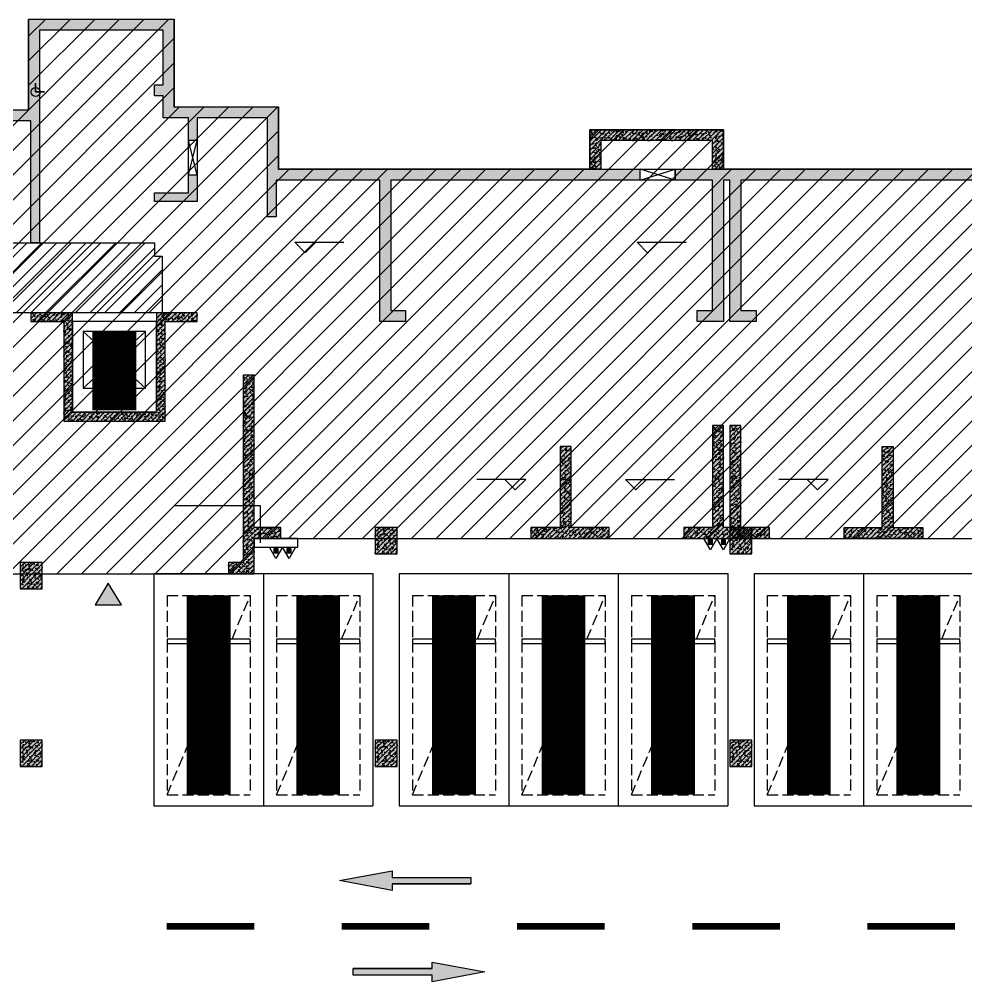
# Model space of a CAD drawing. Extents: x -1338203 to 1886333, y -783476 to 1038610.
# Drawn here: x 668132 to 689738, y 119537 to 141503 of the extents above; entities that cross this region are included whole.
import ezdxf

# ---------------------------------------------------------------- set-up
doc = ezdxf.new("R2010")
doc.units = 0
doc.header["$LTSCALE"] = 1000
doc.header["$MEASUREMENT"] = 0
doc.linetypes.add('A-001-平面B2$0$__DASH', pattern=[0.35, 0.25, -0.1])
for name, color, linetype, plot in [('A-001-主楼相对位置参照$0$AAD-A-MARK', 6, 'Continuous', False), ('A-13-平面B1$0$AAD-A-MARK', 6, 'Continuous', False), ('S-13-柱墙B1_1$0$AAD-A-MARK', 6, 'Continuous', False)]:
    doc.layers.add(name, color=color, linetype=linetype, plot=plot)
for name, color, linetype in [('A-001-车位参照B1$0$A-001-车位参照B1$0$0A-P-PKNG-CAR(A)', 43, 'Continuous'), ('A-13-平面B1$0$0A-A-SYMB-ELEV', 150, 'Continuous'), ('A-13-平面B1$0$0A-E-EVTR', 2, 'Continuous'), ('p-a-core', 1, 'Continuous'), ('p-a-regular', 5, 'Continuous'), ('S-13-柱墙B1_1$0$0S-CW-HATCH', 251, 'Continuous'), ('S-13-柱墙B1_1$0$0S-CW-HATCH-UP', 251, 'Continuous'), ('S-13-柱墙B1_1$0$0S-CW-LINE', 72, 'Continuous'), ('S-13-柱墙B1_1$0$0S-S-HOLE', 55, 'Continuous'), ('S001地下一墙柱$0$S001地下一墙柱$0$0S-CC-LINE', 52, 'Continuous'), ('S001地下一墙柱$0$S001地下一墙柱$0$0S-CW-HATCH', 251, 'Continuous'), ('S001地下一墙柱$0$S001地下一墙柱$0$0S-CW-HATCH-UP', 251, 'Continuous'), ('中心线', 42, 'Continuous'), ('地面指向箭头', 7, 'Continuous'), ('负一层消火栓$0$0P-ACC-FH', 7, 'Continuous'), ('负一层消火栓$0$0P-DIM-FH', 3, 'Continuous'), ('负一层消火栓$0$0P-EQUIP-FH', 7, 'Continuous')]:
    doc.layers.add(name, color=color, linetype=linetype)
pattern_1 = [(45, (-1823019.115, 480945.615), (-53.0330086, 53.0330086), []), (50, (-1823019.12, 480945.61), (215.178055, -18.82564), [22.5, -247.5]), (355, (-1823019.12, 480945.61), (-41.6254, 225.65764), [18, -198]), (100.4514, (-1823001.18, 480944.05), (173.552815, 206.831863), [19.122057, -210.342634]), (46.1842, (-1823019.12, 481005.61), (320.172315, -49.655704), [33.75, -371.25]), (96.6356, (-1822992.43, 481001.48), (280.39881, 292.23536), [28.683086, -315.5139]), (351.1842, (-1823019.1, 481005.6), (280.39858, 292.23558), [27, -297]), (21, (-1822989.12, 480990.61), (179.072116, -120.785667), [22.5, -247.5]), (326, (-1822989.12, 480990.61), (72.9946, 217.545014), [18, -198]), (71.4514, (-1822974.2, 480980.55), (252.06679, 96.75915), [19.122057, -210.342634]), (37.5, (-1823019.115, 480945.615), (3.6479566, 99.868156), [0, -195.6, 0, -201, 0, -198.75]), (7.5, (-1823019.12, 480945.61), (78.920861, 118.3235136), [0, -114.6, 0, -191.1, 0, -75.75]), (327.5, (-1823086.015, 480945.615), (160.146731, -6.7664615), [0, -75, 0, -234, 0, -310.5]), (317.5, (-1823116.02, 480945.61), (174.955851, 30.031495), [0, -97.5, 0, -155.4, 0, -220.5])]

# ---------------------------------------------------------------- blocks, each defined once
blk = doc.blocks.new('S-13-柱墙B1_1', base_point=(-588474, -346969))
at = {"layer": 'S-13-柱墙B1_1$0$0S-CW-HATCH'}
h = blk.add_hatch(color=256, dxfattribs=at)
h.dxf.hatch_style = 1
h.paths.add_polyline_path([(-584784, -348869), (-584984, -348869), (-584984, -349269), (-585764, -349269), (-585764, -349469), (-584784, -349469)], flags=17)
h.paths.add_polyline_path([(-600324, -355889), (-600574, -355889), (-600574, -357159), (-600324, -357159)])
h.paths.add_polyline_path([(-560414, -348869), (-560614, -348869), (-560614, -349469), (-559634, -349469), (-559634, -349269), (-560414, -349269)], flags=17)
h.paths.add_polyline_path([(-600324, -353459), (-600574, -353459), (-600574, -355889), (-600324, -355889)])
h.paths.add_polyline_path([(-600574, -352959), (-600324, -352959), (-600324, -352209), (-599974, -352209), (-599974, -351959), (-600324, -351959), (-600324, -348979), (-592984, -348979), (-592984, -351959), (-593314, -351959), (-593314, -352209), (-592734, -352209), (-592734, -348979), (-590364, -348979), (-590364, -349819), (-590164, -349819), (-590164, -347629), (-588584, -347629), (-588584, -350409), (-588384, -350409), (-588384, -345559), (-585564, -345559), (-585564, -346809), (-585764, -346809), (-585764, -347059), (-585564, -347059), (-585564, -347559), (-584984, -347559), (-584984, -348069), (-584784, -348069), (-584784, -347559), (-583184, -347559), (-583184, -349819), (-582984, -349819), (-582984, -348979), (-580614, -348979), (-580614, -352209), (-580034, -352209), (-580034, -351959), (-580364, -351959), (-580364, -348979), (-574674, -348979), (-574674, -348729), (-582934, -348729), (-582934, -347309), (-585314, -347309), (-585314, -345309), (-588634, -345309), (-588634, -347379), (-590414, -347379), (-590414, -348729), (-600574, -348729)])
h.paths.add_polyline_path([(-545134, -348729), (-545134, -348979), (-545074, -348979), (-545074, -351959), (-545424, -351959), (-545424, -352209), (-545074, -352209), (-545074, -357159), (-544824, -357159), (-544824, -348729)])
h.paths.add_polyline_path([(-547134, -348979), (-547134, -348729), (-554984, -348729), (-554984, -347379), (-556764, -347379), (-556764, -345309), (-560084, -345309), (-560084, -347309), (-562464, -347309), (-562464, -348729), (-573874, -348729), (-573874, -348979), (-573024, -348979), (-573024, -351959), (-573374, -351959), (-573374, -352209), (-572774, -352209), (-572774, -348979), (-572624, -348979), (-572624, -352209), (-572024, -352209), (-572024, -351959), (-572374, -351959), (-572374, -348979), (-565034, -348979), (-565034, -351959), (-565364, -351959), (-565364, -352209), (-564784, -352209), (-564784, -348979), (-562414, -348979), (-562414, -349819), (-562214, -349819), (-562214, -347559), (-560614, -347559), (-560614, -348069), (-560414, -348069), (-560414, -347559), (-559834, -347559), (-559834, -347059), (-559634, -347059), (-559634, -346809), (-559834, -346809), (-559834, -345559), (-557014, -345559), (-557014, -350409), (-556814, -350409), (-556814, -347629), (-555234, -347629), (-555234, -349819), (-555034, -349819), (-555034, -348979), (-552664, -348979), (-552664, -352209), (-552084, -352209), (-552084, -351959), (-552414, -351959), (-552414, -348979), (-551564, -348979), (-551564, -348729), (-550864, -348729), (-550864, -348979)])
h = blk.add_hatch(color=256, dxfattribs=at)
h.dxf.hatch_style = 1
h.paths.add_polyline_path([(-575574, -348729), (-575824, -348729), (-575824, -347829), (-572774, -347829), (-572774, -348729), (-573024, -348729), (-573024, -348079), (-575574, -348079)])
h = blk.add_hatch(color=256, dxfattribs=at)
h.dxf.hatch_style = 1
h.paths.add_polyline_path([(-587634, -354279), (-587634, -352009), (-588584, -352009), (-588584, -352209), (-587834, -352209), (-587834, -354479), (-585514, -354479), (-585514, -352209), (-584784, -352209), (-584784, -352009), (-585714, -352009), (-585714, -354279)])
h = blk.add_hatch(color=256, dxfattribs=at)
h.dxf.hatch_style = 1
h.paths.add_polyline_path([(-583484, -353429), (-583734, -353429), (-583734, -357709), (-584074, -357709), (-584074, -357959), (-583484, -357959), (-583484, -357159), (-582874, -357159), (-582874, -356909), (-583484, -356909)])
h = blk.add_hatch(color=256, dxfattribs=at)
h.dxf.hatch_style = 1
h.paths.add_polyline_path([(-571719, -356909), (-572374, -356909), (-572374, -354579), (-572624, -354579), (-572624, -356909), (-572774, -356909), (-572774, -354579), (-573024, -354579), (-573024, -356909), (-573674, -356909), (-573674, -357159), (-571719, -357159)])
h = blk.add_hatch(color=256, dxfattribs=at)
h.dxf.hatch_style = 1
h.paths.add_polyline_path([(-577174, -357159), (-575384, -357159), (-575384, -356909), (-576249, -356909), (-576249, -355059), (-576499, -355059), (-576499, -356909), (-577174, -356909)])
h = blk.add_hatch(color=256, dxfattribs=at)
h.dxf.hatch_style = 1
h.paths.add_polyline_path([(-570014, -356909), (-569149, -356909), (-569149, -355059), (-568899, -355059), (-568899, -356909), (-568224, -356909), (-568224, -357159), (-570014, -357159)])
at = {"layer": 'S-13-柱墙B1_1$0$0S-CW-HATCH-UP'}
h = blk.add_hatch(dxfattribs=at)
h.set_pattern_fill('钢筋混凝土', color=256, scale=30)
h.set_pattern_definition([(45, (0, 0), (-53.0330086, 53.0330086), []), (50, (0, 0), (215.178055, -18.82564), [22.5, -247.5]), (355, (0, 0), (-41.6254, 225.65764), [18, -198]), (100.4514, (17.93, -1.57), (173.552815, 206.83186), [19.12206, -210.342634]), (46.1842, (0, 60), (320.17231, -49.6557), [33.75, -371.25]), (96.6356, (26.68, 55.86), (280.39881, 292.23536), [28.68309, -315.5139]), (351.1842, (0, 60), (280.39858, 292.23558), [27, -297]), (21, (30, 45), (179.072116, -120.785667), [22.5, -247.5]), (326, (30, 45), (72.9946, 217.545014), [18, -198]), (71.4514, (44.92, 34.93), (252.06679, 96.75915), [19.12206, -210.342634]), (37.5, (0, 0), (3.647957, 99.868156), [0, -195.6, 0, -201, 0, -198.75]), (7.5, (0, 0), (78.920861, 118.323514), [0, -114.6, 0, -191.1, 0, -75.75]), (327.5, (-66.9, 0), (160.146731, -6.7664615), [0, -75, 0, -234, 0, -310.5]), (317.5, (-96.9, 0), (174.95585, 30.031495), [0, -97.5, 0, -155.4, 0, -220.5])])
h.paths.add_polyline_path([(-584784, -348869), (-584984, -348869), (-584984, -349269), (-585764, -349269), (-585764, -349469), (-584784, -349469)], flags=17)
h.paths.add_polyline_path([(-600324, -355889), (-600574, -355889), (-600574, -357159), (-600324, -357159)])
h.paths.add_polyline_path([(-560414, -348869), (-560614, -348869), (-560614, -349469), (-559634, -349469), (-559634, -349269), (-560414, -349269)], flags=17)
h.paths.add_polyline_path([(-600574, -352959), (-600324, -352959), (-600324, -352209), (-599974, -352209), (-599974, -351959), (-600324, -351959), (-600324, -348979), (-592984, -348979), (-592984, -351959), (-593314, -351959), (-593314, -352209), (-592734, -352209), (-592734, -348979), (-590364, -348979), (-590364, -349819), (-590164, -349819), (-590164, -347629), (-588584, -347629), (-588584, -350409), (-588384, -350409), (-588384, -345559), (-585564, -345559), (-585564, -346809), (-585764, -346809), (-585764, -347059), (-585564, -347059), (-585564, -347559), (-584984, -347559), (-584984, -348069), (-584784, -348069), (-584784, -347559), (-583184, -347559), (-583184, -349819), (-582984, -349819), (-582984, -348979), (-580614, -348979), (-580614, -352209), (-580034, -352209), (-580034, -351959), (-580364, -351959), (-580364, -348979), (-574674, -348979), (-574674, -348729), (-582934, -348729), (-582934, -347309), (-585314, -347309), (-585314, -345309), (-588634, -345309), (-588634, -347379), (-590414, -347379), (-590414, -348729), (-600574, -348729)])
h.paths.add_polyline_path([(-600324, -353459), (-600574, -353459), (-600574, -355889), (-600324, -355889)])
h.paths.add_polyline_path([(-545134, -348729), (-545134, -348979), (-545074, -348979), (-545074, -351959), (-545424, -351959), (-545424, -352209), (-545074, -352209), (-545074, -357159), (-544824, -357159), (-544824, -348729)])
h.paths.add_polyline_path([(-547134, -348979), (-547134, -348729), (-554984, -348729), (-554984, -347379), (-556764, -347379), (-556764, -345309), (-560084, -345309), (-560084, -347309), (-562464, -347309), (-562464, -348729), (-573874, -348729), (-573874, -348979), (-573024, -348979), (-573024, -351959), (-573374, -351959), (-573374, -352209), (-572774, -352209), (-572774, -348979), (-572624, -348979), (-572624, -352209), (-572024, -352209), (-572024, -351959), (-572374, -351959), (-572374, -348979), (-565034, -348979), (-565034, -351959), (-565364, -351959), (-565364, -352209), (-564784, -352209), (-564784, -348979), (-562414, -348979), (-562414, -349819), (-562214, -349819), (-562214, -347559), (-560614, -347559), (-560614, -348069), (-560414, -348069), (-560414, -347559), (-559834, -347559), (-559834, -347059), (-559634, -347059), (-559634, -346809), (-559834, -346809), (-559834, -345559), (-557014, -345559), (-557014, -350409), (-556814, -350409), (-556814, -347629), (-555234, -347629), (-555234, -349819), (-555034, -349819), (-555034, -348979), (-552664, -348979), (-552664, -352209), (-552084, -352209), (-552084, -351959), (-552414, -351959), (-552414, -348979), (-551564, -348979), (-551564, -348729), (-550864, -348729), (-550864, -348979)])
h = blk.add_hatch(dxfattribs=at)
h.set_pattern_fill('钢筋混凝土', color=256, scale=30)
h.set_pattern_definition([(45, (4e-08, 90), (-53.033009, 53.033009), []), (50, (4e-08, 90), (215.178055, -18.82564), [22.5, -247.5]), (355, (4e-08, 90), (-41.6254, 225.65764), [18, -198]), (100.4514, (17.93, 88.43), (173.552815, 206.83186), [19.12206, -210.342634]), (46.1842, (4e-08, 150), (320.17231, -49.6557), [33.75, -371.25]), (96.6356, (26.68, 145.86), (280.39881, 292.23536), [28.68309, -315.5139]), (351.1842, (4e-08, 150), (280.39858, 292.23558), [27, -297]), (21, (30, 135), (179.072116, -120.785667), [22.5, -247.5]), (326, (30, 135), (72.9946, 217.54501), [18, -198]), (71.4514, (44.92, 124.93), (252.06679, 96.75915), [19.12206, -210.342634]), (37.5, (4e-08, 90), (3.647957, 99.868156), [0, -195.6, 0, -201, 0, -198.75]), (7.5, (4e-08, 90), (78.920861, 118.323514), [0, -114.6, 0, -191.1, 0, -75.75]), (327.5, (-66.9, 90), (160.146731, -6.7664615), [0, -75, 0, -234, 0, -310.5]), (317.5, (-96.9, 90), (174.95585, 30.031495), [0, -97.5, 0, -155.4, 0, -220.5])])
h.paths.add_polyline_path([(-575574, -348729), (-575824, -348729), (-575824, -347829), (-572774, -347829), (-572774, -348729), (-573024, -348729), (-573024, -348079), (-575574, -348079)])
h = blk.add_hatch(dxfattribs=at)
h.set_pattern_fill('钢筋混凝土', color=256, scale=30)
h.set_pattern_definition(pattern_1)
h.paths.add_polyline_path([(-587634, -354279), (-587634, -352009), (-588584, -352009), (-588584, -352209), (-587834, -352209), (-587834, -354479), (-585514, -354479), (-585514, -352209), (-584784, -352209), (-584784, -352009), (-585714, -352009), (-585714, -354279)])
h = blk.add_hatch(dxfattribs=at)
h.set_pattern_fill('钢筋混凝土', color=256, scale=30)
h.set_pattern_definition(pattern_1)
h.paths.add_polyline_path([(-583484, -353429), (-583734, -353429), (-583734, -357709), (-584074, -357709), (-584074, -357959), (-583484, -357959), (-583484, -357159), (-582874, -357159), (-582874, -356909), (-583484, -356909)])
h = blk.add_hatch(dxfattribs=at)
h.set_pattern_fill('钢筋混凝土', color=256, scale=30)
h.set_pattern_definition(pattern_1)
h.paths.add_polyline_path([(-571719, -356909), (-572374, -356909), (-572374, -354579), (-572624, -354579), (-572624, -356909), (-572774, -356909), (-572774, -354579), (-573024, -354579), (-573024, -356909), (-573674, -356909), (-573674, -357159), (-571719, -357159)])
h = blk.add_hatch(dxfattribs=at)
h.set_pattern_fill('钢筋混凝土', color=256, scale=30)
h.set_pattern_definition(pattern_1)
h.paths.add_polyline_path([(-577174, -357159), (-575384, -357159), (-575384, -356909), (-576249, -356909), (-576249, -355059), (-576499, -355059), (-576499, -356909), (-577174, -356909)])
h = blk.add_hatch(dxfattribs=at)
h.set_pattern_fill('钢筋混凝土', color=256, scale=30)
h.set_pattern_definition(pattern_1)
h.paths.add_polyline_path([(-570014, -356909), (-569149, -356909), (-569149, -355059), (-568899, -355059), (-568899, -356909), (-568224, -356909), (-568224, -357159), (-570014, -357159)])
at = {"layer": 'S-13-柱墙B1_1$0$0S-CW-LINE'}
for points in [[(-590414, -347379), (-588634, -347379), (-588634, -345309), (-585314, -345309), (-585314, -347309), (-582934, -347309), (-582934, -348729), (-562464, -348729), (-562464, -347309), (-560084, -347309), (-560084, -345309), (-556764, -345309), (-556764, -347379), (-554984, -347379), (-554984, -348729), (-544824, -348729)], [(-565034, -348979), (-572374, -348979), (-572374, -351959), (-572024, -351959), (-572024, -352209), (-572624, -352209), (-572624, -348979), (-572774, -348979), (-572774, -352209), (-573374, -352209), (-573374, -351959), (-573024, -351959), (-573024, -348979), (-580364, -348979), (-580364, -351959), (-580034, -351959), (-580034, -352209), (-580614, -352209), (-580614, -348979), (-582984, -348979), (-582984, -349819), (-583184, -349819), (-583184, -347559), (-584784, -347559), (-584784, -349469), (-585764, -349469), (-585764, -349269), (-584984, -349269), (-584984, -347559), (-585564, -347559), (-585564, -347059), (-585764, -347059), (-585764, -346809), (-585564, -346809), (-585564, -345559), (-588384, -345559), (-588384, -350409), (-588584, -350409), (-588584, -347629), (-590164, -347629)], [(-575574, -348729), (-575824, -348729), (-575824, -347829), (-572774, -347829), (-572774, -348729), (-573024, -348729), (-573024, -348079), (-575574, -348079), (-575574, -348729)]]:
    blk.add_lwpolyline(points, dxfattribs=at)
for points in [[(-585714, -352009), (-585714, -354279), (-587634, -354279), (-587634, -352009), (-588584, -352009), (-588584, -352209), (-587834, -352209), (-587834, -354479), (-585514, -354479), (-585514, -352209), (-584784, -352209), (-584784, -352009)], [(-583484, -353429), (-583734, -353429), (-583734, -357709), (-584074, -357709), (-584074, -357959), (-583484, -357959), (-583484, -357159), (-582874, -357159), (-582874, -356909), (-583484, -356909)], [(-571719, -356909), (-572374, -356909), (-572374, -354579), (-572624, -354579), (-572624, -356909), (-572774, -356909), (-572774, -354579), (-573024, -354579), (-573024, -356909), (-573674, -356909), (-573674, -357159), (-571719, -357159)], [(-577174, -357159), (-575384, -357159), (-575384, -356909), (-576249, -356909), (-576249, -355059), (-576499, -355059), (-576499, -356909), (-577174, -356909)], [(-570014, -356909), (-569149, -356909), (-569149, -355059), (-568899, -355059), (-568899, -356909), (-568224, -356909), (-568224, -357159), (-570014, -357159)]]:
    blk.add_lwpolyline(points, close=True, dxfattribs=at)
at = {"layer": 'S-13-柱墙B1_1$0$0S-S-HOLE'}
for p, q in [((-584984, -348869), (-584784, -348069)), ((-584784, -348869), (-584984, -348069)), ((-574674, -348979), (-574674, -348729)), ((-574674, -348979), (-573874, -348729)), ((-573874, -348979), (-574674, -348729)), ((-573874, -348979), (-573874, -348729))]:
    blk.add_line(p, q, dxfattribs=at)
for points in [[(-584984, -348069), (-584784, -348069), (-584784, -348869), (-584984, -348869)], [(-574674, -348729), (-573874, -348729), (-573874, -348979), (-574674, -348979)]]:
    blk.add_lwpolyline(points, close=True, dxfattribs=at)
at = {"layer": 'S-13-柱墙B1_1$0$AAD-A-MARK'}
for q in [(-588474, -346769), (-588474, -346769), (-588474, -346769), (-588274, -346969), (-588274, -346969), (-588274, -346969)]:
    blk.add_line((-588474, -346969), q, dxfattribs=at)
blk.add_lwpolyline([(-588474, -346969), (-588274, -346969), (-588474, -346969), (-588474, -346769), (-588474, -346969), (-588474, -346769)], close=True, dxfattribs=at)
blk.add_circle((-588474, -346969), 100, dxfattribs=at)
blk.add_circle((-588474, -346969), 100, dxfattribs=at)
blk.add_circle((-588474, -346969), 100, dxfattribs=at)
blk.add_circle((-588474, -346969), 100, dxfattribs=at)
blk.add_circle((-588474, -346969), 100, dxfattribs=at)
blk.add_circle((-588474, -346969), 100, dxfattribs=at)
blk = doc.blocks.new('S001地下一墙柱')
at = {"layer": 'S001地下一墙柱$0$S001地下一墙柱$0$0S-CW-HATCH'}
h = blk.add_hatch(color=256, dxfattribs=at)
h.dxf.hatch_style = 1
h.paths.add_polyline_path([(-89609, -176986), (-90109, -176986), (-90109, -177586), (-89609, -177586)])
h = blk.add_hatch(color=256, dxfattribs=at)
h.dxf.hatch_style = 1
h.paths.add_polyline_path([(-81509, -176986), (-82009, -176986), (-82009, -177586), (-81509, -177586)])
h = blk.add_hatch(color=256, dxfattribs=at)
h.dxf.hatch_style = 1
h.paths.add_polyline_path([(-97709, -177786), (-98209, -177786), (-98209, -178386), (-97709, -178386)])
h = blk.add_hatch(color=256, dxfattribs=at)
h.dxf.hatch_style = 1
h.paths.add_polyline_path([(-97709, -181836), (-98209, -181836), (-98209, -182436), (-97709, -182436)])
h = blk.add_hatch(color=256, dxfattribs=at)
h.dxf.hatch_style = 1
h.paths.add_polyline_path([(-89609, -181836), (-90109, -181836), (-90109, -182436), (-89609, -182436)])
h = blk.add_hatch(color=256, dxfattribs=at)
h.dxf.hatch_style = 1
h.paths.add_polyline_path([(-81509, -181836), (-82009, -181836), (-82009, -182436), (-81509, -182436)])
at = {"layer": 'S001地下一墙柱$0$S001地下一墙柱$0$0S-CW-HATCH-UP'}
h = blk.add_hatch(dxfattribs=at)
h.set_pattern_fill('钢筋混凝土', color=256, scale=30)
h.set_pattern_definition([(45, (-57298.02, -168034.16), (-53.03301, 53.03301), []), (50, (-57298.02, -168034.16), (215.1781, -18.8256), [22.5, -247.5]), (355, (-57298.02, -168034.16), (-41.6254, 225.6576), [18, -198]), (100.4514, (-57280.1, -168035.73), (173.5528, 206.8319), [19.122, -210.3426]), (46.1842, (-57298.02, -167974.16), (320.1723, -49.6557), [33.75, -371.25]), (96.6356, (-57271.34, -167978.3), (280.3988, 292.2354), [28.683, -315.514]), (351.1842, (-57298.02, -167974.16), (280.3986, 292.2356), [27, -297]), (21, (-57268.02, -167989.16), (179.0721, -120.7857), [22.5, -247.5]), (326, (-57268.02, -167989.16), (72.9946, 217.545), [18, -198]), (71.4514, (-57253.1, -167999.23), (252.0668, 96.7591), [19.122, -210.3426]), (37.5, (-57298.02, -168034.16), (3.64796, 99.86816), [0, -195.6, 0, -201, 0, -198.75]), (7.5, (-57298.02, -168034.16), (78.92086, 118.3235), [0, -114.6, 0, -191.1, 0, -75.75]), (327.5, (-57364.92, -168034.16), (160.14673, -6.76646), [0, -75, 0, -234, 0, -310.5]), (317.5, (-57394.92, -168034.16), (174.95585, 30.0315), [0, -97.5, 0, -155.4, 0, -220.5])])
h.paths.add_polyline_path([(-89609, -176986), (-90109, -176986), (-90109, -177586), (-89609, -177586)])
h = blk.add_hatch(dxfattribs=at)
h.set_pattern_fill('钢筋混凝土', color=256, scale=30)
h.set_pattern_definition([(45, (-49198.03, -168034.16), (-53.03301, 53.03301), []), (50, (-49198.03, -168034.16), (215.1781, -18.8256), [22.5, -247.5]), (355, (-49198.03, -168034.16), (-41.6254, 225.6576), [18, -198]), (100.4514, (-49180.1, -168035.73), (173.5528, 206.8319), [19.122, -210.3426]), (46.1842, (-49198.03, -167974.16), (320.1723, -49.6557), [33.75, -371.25]), (96.6356, (-49171.35, -167978.3), (280.3988, 292.2354), [28.683, -315.514]), (351.1842, (-49198.03, -167974.16), (280.3986, 292.2356), [27, -297]), (21, (-49168.03, -167989.16), (179.0721, -120.7857), [22.5, -247.5]), (326, (-49168.03, -167989.16), (72.9946, 217.545), [18, -198]), (71.4514, (-49153.1, -167999.23), (252.0668, 96.7591), [19.122, -210.3426]), (37.5, (-49198.03, -168034.16), (3.64796, 99.86816), [0, -195.6, 0, -201, 0, -198.75]), (7.5, (-49198.03, -168034.16), (78.92086, 118.3235), [0, -114.6, 0, -191.1, 0, -75.75]), (327.5, (-49264.93, -168034.16), (160.14673, -6.76646), [0, -75, 0, -234, 0, -310.5]), (317.5, (-49294.93, -168034.16), (174.95585, 30.0315), [0, -97.5, 0, -155.4, 0, -220.5])])
h.paths.add_polyline_path([(-81509, -176986), (-82009, -176986), (-82009, -177586), (-81509, -177586)])
h = blk.add_hatch(dxfattribs=at)
h.set_pattern_fill('钢筋混凝土', color=256, scale=30)
h.set_pattern_definition([(45, (-65398.03, -168834.16), (-53.03301, 53.03301), []), (50, (-65398.03, -168834.16), (215.1781, -18.8256), [22.5, -247.5]), (355, (-65398.03, -168834.16), (-41.6254, 225.6576), [18, -198]), (100.4514, (-65380.1, -168835.73), (173.5528, 206.8319), [19.122, -210.3426]), (46.1842, (-65398.03, -168774.16), (320.1723, -49.6557), [33.75, -371.25]), (96.6356, (-65371.35, -168778.3), (280.3988, 292.2354), [28.683, -315.514]), (351.1842, (-65398.03, -168774.16), (280.3986, 292.2356), [27, -297]), (21, (-65368.03, -168789.16), (179.0721, -120.7857), [22.5, -247.5]), (326, (-65368.03, -168789.16), (72.9946, 217.545), [18, -198]), (71.4514, (-65353.1, -168799.23), (252.0668, 96.7591), [19.122, -210.3426]), (37.5, (-65398.03, -168834.16), (3.64796, 99.86816), [0, -195.6, 0, -201, 0, -198.75]), (7.5, (-65398.03, -168834.16), (78.92086, 118.3235), [0, -114.6, 0, -191.1, 0, -75.75]), (327.5, (-65464.93, -168834.16), (160.14673, -6.76646), [0, -75, 0, -234, 0, -310.5]), (317.5, (-65494.93, -168834.16), (174.95585, 30.0315), [0, -97.5, 0, -155.4, 0, -220.5])])
h.paths.add_polyline_path([(-97709, -177786), (-98209, -177786), (-98209, -178386), (-97709, -178386)])
h = blk.add_hatch(dxfattribs=at)
h.set_pattern_fill('钢筋混凝土', color=256, scale=30)
h.set_pattern_definition([(45, (-65398.03, -172884.16), (-53.03301, 53.03301), []), (50, (-65398.03, -172884.16), (215.1781, -18.8256), [22.5, -247.5]), (355, (-65398.03, -172884.16), (-41.6254, 225.6576), [18, -198]), (100.4514, (-65380.1, -172885.73), (173.5528, 206.8319), [19.122, -210.3426]), (46.1842, (-65398.03, -172824.16), (320.1723, -49.6557), [33.75, -371.25]), (96.6356, (-65371.35, -172828.3), (280.3988, 292.2354), [28.683, -315.514]), (351.1842, (-65398.03, -172824.16), (280.3986, 292.2356), [27, -297]), (21, (-65368.03, -172839.16), (179.0721, -120.7857), [22.5, -247.5]), (326, (-65368.03, -172839.16), (72.9946, 217.545), [18, -198]), (71.4514, (-65353.1, -172849.23), (252.0668, 96.7591), [19.122, -210.3426]), (37.5, (-65398.03, -172884.16), (3.64796, 99.86816), [0, -195.6, 0, -201, 0, -198.75]), (7.5, (-65398.03, -172884.16), (78.92086, 118.3235), [0, -114.6, 0, -191.1, 0, -75.75]), (327.5, (-65464.93, -172884.16), (160.14673, -6.76646), [0, -75, 0, -234, 0, -310.5]), (317.5, (-65494.93, -172884.16), (174.95585, 30.0315), [0, -97.5, 0, -155.4, 0, -220.5])])
h.paths.add_polyline_path([(-97709, -181836), (-98209, -181836), (-98209, -182436), (-97709, -182436)])
h = blk.add_hatch(dxfattribs=at)
h.set_pattern_fill('钢筋混凝土', color=256, scale=30)
h.set_pattern_definition([(45, (-57298.02, -172884.16), (-53.03301, 53.03301), []), (50, (-57298.02, -172884.16), (215.1781, -18.8256), [22.5, -247.5]), (355, (-57298.02, -172884.16), (-41.6254, 225.6576), [18, -198]), (100.4514, (-57280.1, -172885.73), (173.5528, 206.8319), [19.122, -210.3426]), (46.1842, (-57298.02, -172824.16), (320.1723, -49.6557), [33.75, -371.25]), (96.6356, (-57271.34, -172828.3), (280.3988, 292.2354), [28.683, -315.514]), (351.1842, (-57298.02, -172824.16), (280.3986, 292.2356), [27, -297]), (21, (-57268.02, -172839.16), (179.0721, -120.7857), [22.5, -247.5]), (326, (-57268.02, -172839.16), (72.9946, 217.545), [18, -198]), (71.4514, (-57253.1, -172849.23), (252.0668, 96.7591), [19.122, -210.3426]), (37.5, (-57298.02, -172884.16), (3.64796, 99.86816), [0, -195.6, 0, -201, 0, -198.75]), (7.5, (-57298.02, -172884.16), (78.92086, 118.3235), [0, -114.6, 0, -191.1, 0, -75.75]), (327.5, (-57364.92, -172884.16), (160.14673, -6.76646), [0, -75, 0, -234, 0, -310.5]), (317.5, (-57394.92, -172884.16), (174.95585, 30.0315), [0, -97.5, 0, -155.4, 0, -220.5])])
h.paths.add_polyline_path([(-89609, -181836), (-90109, -181836), (-90109, -182436), (-89609, -182436)])
h = blk.add_hatch(dxfattribs=at)
h.set_pattern_fill('钢筋混凝土', color=256, scale=30)
h.set_pattern_definition([(45, (-49198.03, -172884.16), (-53.03301, 53.03301), []), (50, (-49198.03, -172884.16), (215.1781, -18.8256), [22.5, -247.5]), (355, (-49198.03, -172884.16), (-41.6254, 225.6576), [18, -198]), (100.4514, (-49180.1, -172885.73), (173.5528, 206.8319), [19.122, -210.3426]), (46.1842, (-49198.03, -172824.16), (320.1723, -49.6557), [33.75, -371.25]), (96.6356, (-49171.35, -172828.3), (280.3988, 292.2354), [28.683, -315.514]), (351.1842, (-49198.03, -172824.16), (280.3986, 292.2356), [27, -297]), (21, (-49168.03, -172839.16), (179.0721, -120.7857), [22.5, -247.5]), (326, (-49168.03, -172839.16), (72.9946, 217.545), [18, -198]), (71.4514, (-49153.1, -172849.23), (252.0668, 96.7591), [19.122, -210.3426]), (37.5, (-49198.03, -172884.16), (3.64796, 99.86816), [0, -195.6, 0, -201, 0, -198.75]), (7.5, (-49198.03, -172884.16), (78.92086, 118.3235), [0, -114.6, 0, -191.1, 0, -75.75]), (327.5, (-49264.93, -172884.16), (160.14673, -6.76646), [0, -75, 0, -234, 0, -310.5]), (317.5, (-49294.93, -172884.16), (174.95585, 30.0315), [0, -97.5, 0, -155.4, 0, -220.5])])
h.paths.add_polyline_path([(-81509, -181836), (-82009, -181836), (-82009, -182436), (-81509, -182436)])
at = {"layer": 'S001地下一墙柱$0$S001地下一墙柱$0$0S-CC-LINE'}
for points in [[(-89609, -176986), (-90109, -176986), (-90109, -177586), (-89609, -177586)], [(-81509, -176986), (-82009, -176986), (-82009, -177586), (-81509, -177586)], [(-97709, -177786), (-98209, -177786), (-98209, -178386), (-97709, -178386)], [(-97709, -181836), (-98209, -181836), (-98209, -182436), (-97709, -182436)], [(-89609, -181836), (-90109, -181836), (-90109, -182436), (-89609, -182436)], [(-81509, -181836), (-82009, -181836), (-82009, -182436), (-81509, -182436)]]:
    blk.add_lwpolyline(points, close=True, dxfattribs=at)
at = {"ltscale": 0.002}
blk.add_blockref('S-13-柱墙B1_1', (-97859, -167046), dxfattribs=at)
blk = doc.blocks.new('负一层消火栓$0$$TwtSys$00000546')
h = blk.add_hatch()
h.set_pattern_fill('ANSI31', color=256, scale=200, style=0)
h.set_pattern_definition([(45, (-38543.802, -6670.83), (-17.67767, 17.67767), [])])
h.paths.add_polyline_path([(-65, 174), (65, 174), (65, 44), (-65, 44)])
for points in [[(0, 344), (-198, 0), (198, 0)], [(-65, 174), (65, 174), (65, 44), (-65, 44)]]:
    blk.add_lwpolyline(points, close=True)
blk = doc.blocks.new('负一层消火栓')
at = {"layer": '负一层消火栓$0$0P-ACC-FH', "elevation": 0}
blk.add_lwpolyline([(-91874, -177436), (-91874, -177236), (-92873, -177236), (-92873, -177436)], close=True, dxfattribs=at)
at = {"layer": '负一层消火栓$0$0P-DIM-FH'}
for p, q in [((-92723, -176487), (-94672, -176487)), ((-92723, -177336), (-92723, -176487))]:
    blk.add_line(p, q, dxfattribs=at)
at = {"layer": '负一层消火栓$0$0P-EQUIP-FH', "xscale": -0.75, "yscale": 0.75, "zscale": 0.75, "rotation": 180}
for p in [(-82455, -177236), (-82158, -177236), (-92373, -177436, 800), (-92075, -177436, 800)]:
    blk.add_blockref('负一层消火栓$0$$TwtSys$00000546', p, dxfattribs=at)
blk = doc.blocks.new('直行')
at = {"layer": '地面指向箭头'}
blk.add_hatch(color=251, dxfattribs=at).paths.add_polyline_path([(-29241, 4059962), (-29466, 4058762), (-29316, 4058762), (-29316, 4056961), (-29166, 4056961), (-29166, 4058762), (-29016, 4058762)])
at = {"layer": '地面指向箭头', "color": 251}
blk.add_lwpolyline([(-29316, 4058762), (-29316, 4056961), (-29316, 4058762), (-29316, 4058762), (-29466, 4058762), (-29241, 4059962), (-29016, 4058762), (-29166, 4058762), (-29166, 4056961), (-29316, 4056961), (-29316, 4056961)], dxfattribs=at)
blk = doc.blocks.new('A$C9cb663f1')
at = {"layer": '中心线', "color": 251, "const_width": 150}
for points in [[(258849, -240958), (260849, -240958)], [(262849, -240958), (264849, -240958)], [(266849, -240958), (268849, -240958)], [(270849, -240958), (272849, -240958)], [(274849, -240958), (276849, -240958)]]:
    blk.add_lwpolyline(points, dxfattribs=at)
at = {"layer": '地面指向箭头', "color": 251}
for p, rotation in [((4322757, -210676), 90), ((-3793850, -271240), 270)]:
    blk.add_blockref('直行', p, dxfattribs=dict(at, rotation=rotation))
blk = doc.blocks.new('A$C488321c4')
at = {"layer": '地面指向箭头'}
h = blk.add_hatch(color=251, dxfattribs=at)
h.dxf.hatch_style = 1
h.paths.add_polyline_path([(257819, -233626), (257519, -233126), (257219, -233626)])
at = {"layer": '地面指向箭头', "color": 251, "flags": 128}
blk.add_lwpolyline([(257819, -233626), (257519, -233126), (257219, -233626), (257819, -233626)], dxfattribs=at)
blk = doc.blocks.new('A$Cd3af7b6b')
at = {"layer": '地面指向箭头'}
h = blk.add_hatch(color=251, dxfattribs=at)
h.dxf.hatch_style = 1
h.paths.add_polyline_path([(257819, 186874), (257519, 187374), (257219, 186874)])
at = {"layer": '地面指向箭头', "color": 251, "flags": 128}
blk.add_lwpolyline([(257819, 186874), (257519, 187374), (257219, 186874), (257819, 186874)], dxfattribs=at)
blk = doc.blocks.new('A-001-车位参照B1$0$A-001-车位参照B1$0$A-001-车位参照B1$0$A$C55E63F02')
for p, q in [((0, -5300), (0, 0)), ((0, 0), (2500, 0)), ((2500, -5300), (2500, 0)), ((0, -5300), (2500, -5300))]:
    blk.add_line(p, q)
at = {"linetype": 'A-001-平面B2$0$__DASH'}
for p, q in [((300, -250), (2200, -250)), ((300, -4800), (300, -250)), ((2200, -4800), (2200, -250)), ((300, -4800), (2200, -4800))]:
    blk.add_line(p, q, dxfattribs=at)
blk.add_lwpolyline([(300, -250), (2200, -4800)], dxfattribs=at)
blk.add_lwpolyline([(2200, -3800), (300, -3800), (300, -3700), (2200, -3700)], close=True)
at = {"layer": 'p-a-regular', "ltscale": 0.002, "const_width": 1000}
blk.add_lwpolyline([(1250, -250), (1250, -4800)], dxfattribs=at)
blk = doc.blocks.new('A-13-平面B1')
h = blk.add_hatch()
h.set_pattern_fill('ANSI31', color=253, scale=150)
h.set_pattern_definition([(45, (-2337964.98, 566082.88), (-168.379802, 168.379802), [])])
h.paths.add_polyline_path([(2890, -5040), (-1890, -5040), (-1890, -3440), (2710, -3440), (2710, -3750), (2890, -3750)])
at = {"color": 253}
blk.add_lwpolyline([(2890, -5040), (-1890, -5040), (-1890, -3440), (2710, -3440), (2710, -3750), (2890, -3750)], close=True, dxfattribs=at)
at = {"layer": 'A-13-平面B1$0$0A-A-SYMB-ELEV'}
for p, q in [((6154, -3671), (5914, -3431)), ((5914, -3431), (7034, -3431)), ((6154, -3671), (6394, -3431)), ((13970, -3671), (13730, -3431)), ((13730, -3431), (14850, -3431)), ((13970, -3671), (14210, -3431)), ((11187, -8842), (10067, -8842)), ((10947, -9082), (10707, -8842)), ((10947, -9082), (11187, -8842)), ((13702, -9082), (13462, -8842)), ((13462, -8842), (14582, -8842)), ((13702, -9082), (13942, -8842)), ((18088, -8842), (16968, -8842)), ((17848, -9082), (17608, -8842)), ((17848, -9082), (18088, -8842))]:
    blk.add_line(p, q, dxfattribs=at)
at = {"layer": 'A-13-平面B1$0$0A-E-EVTR'}
for p, q in [((2507, -5465), (1087, -5465)), ((1087, -5465), (1087, -6761)), ((2507, -6761), (1087, -5465)), ((2507, -5465), (1087, -6761)), ((2507, -6761), (2507, -5465)), ((1087, -6761), (2507, -6761)), ((2223, -6923), (1371, -6923)), ((1371, -6923), (1371, -7085)), ((2223, -7085), (2223, -6923)), ((1371, -7085), (2223, -7085))]:
    blk.add_line(p, q, dxfattribs=at)
at = {"layer": 'A-13-平面B1$0$AAD-A-MARK'}
for q in [(0, 200), (0, 200), (0, 200), (200, 0), (200, 0), (200, 0)]:
    blk.add_line((0, 0), q, dxfattribs=at)
blk.add_circle((0, 0), 100, dxfattribs=at)
blk.add_circle((0, 0), 100, dxfattribs=at)
blk.add_circle((0, 0), 100, dxfattribs=at)
blk = doc.blocks.new('A-001-主楼相对位置参照')
at = {"layer": 'A-001-主楼相对位置参照$0$AAD-A-MARK'}
blk.add_lwpolyline([(-97019, -174356), (-95099, -174356), (-95099, -172286), (-97019, -172286)], close=True, dxfattribs=at)

msp = doc.modelspace()

# ---------------------------------------------------------------- hatches: boundary and pattern name
at = {"ltscale": 0.002}
h = msp.add_hatch(dxfattribs=at)
h.set_pattern_fill('ANSI31', color=8, scale=250)
h.set_pattern_definition([(45, (321361.53, 273451.68), (-280.633, 280.633), [])])
h.paths.add_polyline_path([(656406.6, 138079.9), (656406.6, 133349.9), (662546.6, 133349.9), (662546.6, 129649.9), (664516.6, 129649.9), (664516.6, 133379.9), (667116.6, 133379.9), (667116.6, 129649.9), (667116.6, 128849.9), (673496.6, 128849.9), (673496.6, 129649.9), (695066.6, 129649.9), (695066.6, 128849.9), (701446.6, 128849.9), (701446.6, 129649.9), (716516.6, 129649.9), (716516.6, 134735.7), (714346.6, 134735.7), (714346.6, 141099.9), (712456.7, 141099.9), (712456.6, 141149.9), (709546.6, 141149.9), (709546.6, 138079.9), (707256.6, 138079.9), (707256.6, 138979.9), (704306.6, 138979.9), (704306.6, 138079.9), (701996.6, 138079.9), (701996.6, 139429.9), (700216.6, 139429.9), (700216.6, 141499.9), (696896.6, 141499.9), (696896.6, 139499.9), (694516.6, 139499.9), (694516.6, 138079.9), (684206.6, 138079.9), (684206.6, 138979.9), (681156.6, 138979.9), (681156.6, 138079.9), (674046.6, 138079.9), (674046.6, 139499.9), (671666.6, 139499.9), (671666.6, 141499.9), (668346.6, 141499.9), (668346.6, 139429.9), (666566.6, 139429.9), (666566.6, 138079.9)])

# ---------------------------------------------------------------- linework, layer by layer
at = {"color": 3, "flags": 128}
for points in [[(709546.6, 138079.9), (707256.6, 138079.9), (707256.6, 138979.9), (704306.6, 138979.9), (704306.6, 138079.9), (701996.6, 138079.9), (701996.6, 139429.9), (700216.6, 139429.9), (700216.6, 141499.9), (696896.6, 141499.9), (696896.6, 139499.9), (694516.6, 139499.9), (694516.6, 138079.9), (684206.6, 138079.9), (684206.6, 138979.9), (681156.6, 138979.9), (681156.6, 138079.9), (674046.6, 138079.9), (674046.6, 139499.9), (671666.6, 139499.9), (671666.6, 141499.9), (668346.6, 141499.9), (668346.6, 139429.9), (666566.6, 139429.9)], [(667116.6, 128849.9), (673496.6, 128849.9), (673496.6, 129649.9), (695066.6, 129649.9), (695066.6, 128849.9), (701446.6, 128849.9), (701446.6, 129649.9), (716516.6, 129649.9)]]:
    msp.add_lwpolyline(points, dxfattribs=at)
at = {"layer": 'p-a-core', "ltscale": 0.002, "const_width": 1000}
msp.add_lwpolyline([(670303.1, 134378.2), (670303.1, 132578.2)], dxfattribs=at)

# ---------------------------------------------------------------- block references
at = {"ltscale": 0.002}
for name, p in [('S001地下一墙柱', (766365.4, 306889.1)), ('A-001-主楼相对位置参照', (766365.4, 306889.1)), ('负一层消火栓', (766365.4, 306889.1)), ('A$C488321c4', (412646.2, 361761.3)), ('A$C9cb663f1', (412646.2, 361761.3)), ('A-13-平面B1', (668506.6, 139843.2)), ('A$Cd3af7b6b', (412646.2, -58738.7))]:
    msp.add_blockref(name, p, dxfattribs=at)
at = {"layer": 'A-001-车位参照B1$0$A-001-车位参照B1$0$0A-P-PKNG-CAR(A)', "ltscale": 0.002, "xscale": -1, "rotation": 180}
for p in [(671206.5, 123553.2), (673706.5, 123553.2), (676806.5, 123553.2), (679306.5, 123553.2), (681806.5, 123553.2), (684906.5, 123553.2), (687406.5, 123553.2)]:
    msp.add_blockref('A-001-车位参照B1$0$A-001-车位参照B1$0$A-001-车位参照B1$0$A$C55E63F02', p, dxfattribs=at)

doc.saveas('drawing.dxf')
